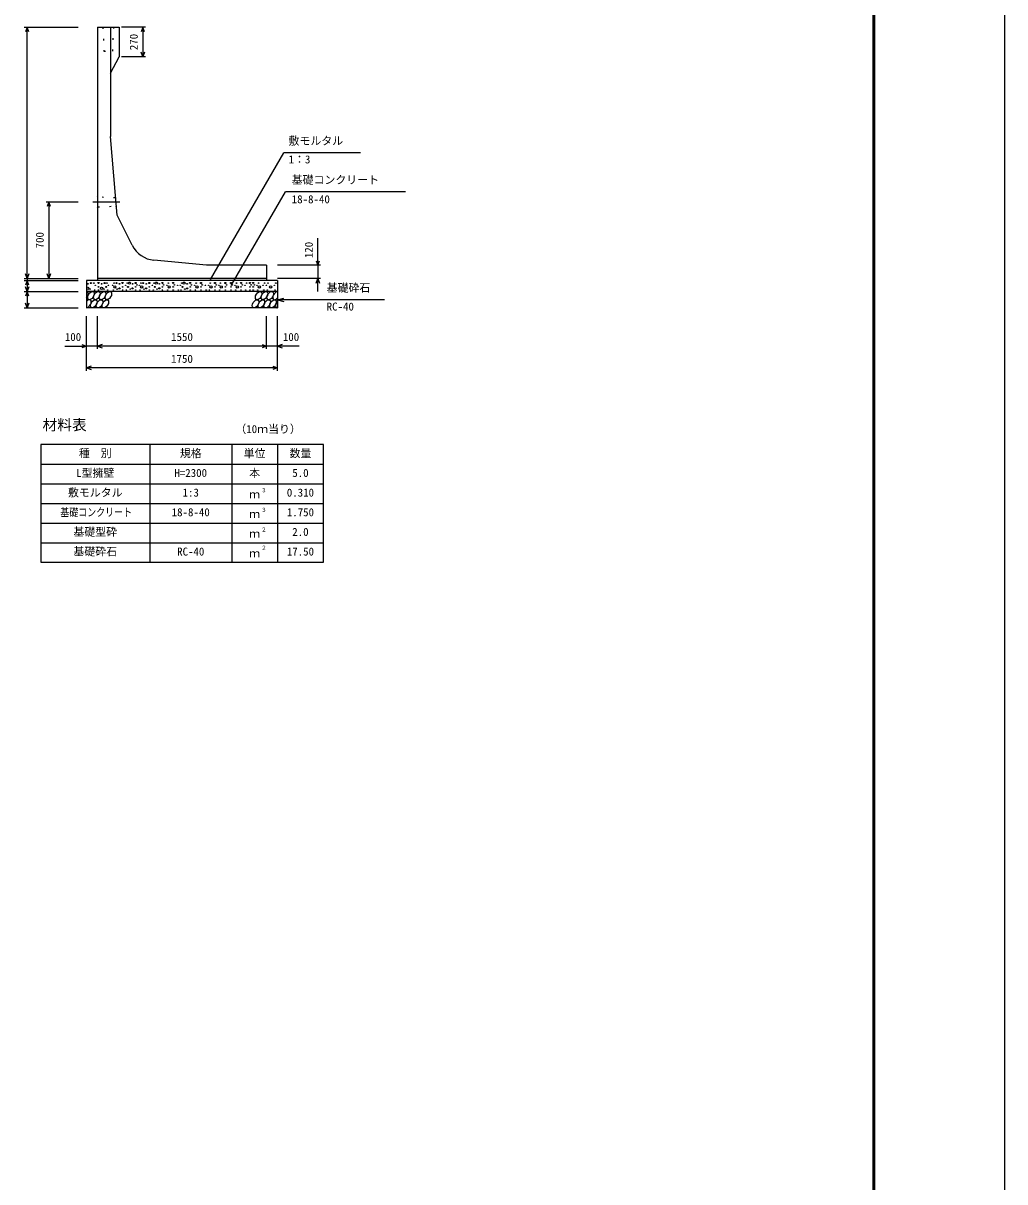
# Model space of a CAD drawing. Units: millimetres, scale not verified. Extents: x -50400 to 50400, y -17820 to 17820.
# Drawn here: x 41407 to 50400, y -9654 to 957 of the extents above; entities that cross this region are included whole.
import ezdxf
from ezdxf.enums import TextEntityAlignment as Align

# ---------------------------------------------------------------- set-up
doc = ezdxf.new("R2010")
doc.units = ezdxf.units.MM
doc.header["$LTSCALE"] = 60
doc.linetypes.add('DOTTED', pattern=[1.75, 0.25, -1.5])
doc.linetypes.add('LONG_DASHED_DOTTED', pattern=[15.25, 12, -1.5, 0.25, -1.5])
for name, color, linetype, lineweight in [('0-0_CENTER', 7, 'LONG_DASHED_DOTTED', 25), ('0-1_DIM', 7, 'Continuous', 25), ('0-2_Defpoints', 5, 'Continuous', 25), ('0-3_HATCH', 6, 'Continuous', 25), ('0-4_HYO', 3, 'Continuous', 25), ('0-5_HYO2', 4, 'Continuous', 25), ('0-6_OUTLINE', 1, 'Continuous', 25), ('0-7_OUTLINE2', 4, 'DOTTED', 25), ('0-8_TXT', 7, 'Continuous', 25), ('0-9_WAKU', 3, 'Continuous', 25)]:
    doc.layers.add(name, color=color, linetype=linetype, lineweight=lineweight)
doc.styles.add('ＭＳ ゴシック', font='')
doc.styles.get('ＭＳ ゴシック').set_extended_font_data('MS Gothic')

msp = doc.modelspace()

# ---------------------------------------------------------------- linework, layer by layer
at = {"layer": '0-0_CENTER'}
msp.add_line((42043.68, -680.94), (42293.54, -680.94), dxfattribs=at)
at = {"layer": '0-1_DIM'}
for p, q in [((41417, 919.06), (41912, 919.06)), ((41442, -1380.94), (41442, 919.06)), ((42528.41, 919.06), (42306.5, 919.06)), ((42503.41, 919.06), (42503.41, 649.06)), ((42528.41, 649.06), (42306.5, 649.06)), ((43124.15, -1392.26), (43795.42, -229.59)), ((44497.83, -229.59), (43795.42, -229.59)), ((43313.63, -1446.66), (43809.9, -587.09)), ((44909.44, -587.09), (43809.9, -587.09)), ((41617, -680.94), (41912, -680.94)), ((41642, -680.94), (41642, -1380.94)), ((44107, -1260.94), (44107, -1013.25)), ((44132, -1260.94), (43737, -1260.94)), ((44107, -1260.94), (44107, -1380.94)), ((41417, -1380.94), (41912, -1380.94)), ((41417, -1400.94), (41912, -1400.94)), ((41442, -1380.94), (41442, -1400.94)), ((41442, -1400.94), (41442, -1500.94)), ((44132, -1380.94), (43737, -1380.94)), ((44107, -1500.94), (44107, -1380.94)), ((41417, -1500.94), (41912, -1500.94)), ((41442, -1500.94), (41442, -1650.94)), ((43737, -1575.94), (43794.96, -1560.41)), ((44717.32, -1575.94), (43737, -1575.94)), ((43737, -1575.94), (43794.96, -1591.47)), ((41417, -1650.94), (41912, -1650.94)), ((41987, -2225.94), (41987, -1725.94)), ((42087, -2025.94), (42087, -1725.94)), ((43637, -2025.94), (43637, -1725.94)), ((43637, -2025.94), (43637, -1725.94)), ((43737, -2225.94), (43737, -1725.94)), ((41787.46, -2000.94), (41987, -2000.94)), ((42087, -2000.94), (41987, -2000.94)), ((43637, -2000.94), (42087, -2000.94)), ((43737, -2000.94), (43637, -2000.94)), ((43936.54, -2000.94), (43737, -2000.94)), ((43737, -2200.94), (41987, -2200.94))]:
    msp.add_line(p, q, dxfattribs=at)
for points in [[(41457.39, 876.78), (41442, 919.06), (41426.61, 876.78)], [(42518.8, 876.78), (42503.41, 919.06), (42488.02, 876.78)], [(42518.8, 691.35), (42503.41, 649.06), (42488.02, 691.35)], [(41657.39, -723.22), (41642, -680.94), (41626.61, -723.22)], [(44091.61, -1218.65), (44107, -1260.94), (44122.39, -1218.65)], [(41457.39, -1338.65), (41442, -1380.94), (41426.61, -1338.65)], [(41657.39, -1338.65), (41642, -1380.94), (41626.61, -1338.65)], [(41457.39, -1443.22), (41442, -1400.94), (41426.61, -1443.22)], [(41457.39, -1458.65), (41442, -1500.94), (41426.61, -1458.65)], [(44091.61, -1423.22), (44107, -1380.94), (44122.39, -1423.22)], [(41457.39, -1543.22), (41442, -1500.94), (41426.61, -1543.22)], [(41457.39, -1608.65), (41442, -1650.94), (41426.61, -1608.65)], [(41944.71, -1985.55), (41987, -2000.94), (41944.71, -2016.33)], [(42129.29, -1985.55), (42087, -2000.94), (42129.29, -2016.33)], [(43594.71, -1985.55), (43637, -2000.94), (43594.71, -2016.33)], [(43779.29, -1985.55), (43737, -2000.94), (43779.29, -2016.33)], [(42029.29, -2185.55), (41987, -2200.94), (42029.29, -2216.33)], [(43694.71, -2185.55), (43737, -2200.94), (43694.71, -2216.33)]]:
    msp.add_lwpolyline(points, dxfattribs=at)
at = {"layer": '0-2_Defpoints'}
msp.add_lwpolyline([(0, -17820), (50400, -17820), (50400, 17820), (0, 17820)], close=True, dxfattribs=at)
at = {"layer": '0-3_HATCH'}
for centre, radius in [((41998.9, -1471.91), 10), ((41998.9, -1430.76), 2.5), ((42019.93, -1478.91), 2.5), ((42026.94, -1423.76), 5), ((42054.07, -1423.76), 2.5), ((42061.08, -1486.79), 2.5), ((42068.09, -1444.77), 2.5), ((42096.97, -1422.89), 5), ((42096.97, -1458.78), 2.5), ((42096.97, -1486.79), 2.5), ((42125.01, -1471.91), 10), ((42125.01, -1430.76), 2.5), ((42146.03, -1478.91), 2.5), ((42153.04, -1423.76), 5), ((42167.06, -1458.78), 5), ((42174.07, -1423.76), 2.5), ((42181.08, -1486.79), 2.5), ((42188.09, -1444.77), 2.5), ((42225.91, -1444.77), 2.5), ((42232.92, -1486.79), 2.5), ((42246.94, -1458.78), 10), ((42239.93, -1423.76), 2.5), ((42260.96, -1423.76), 5), ((42267.97, -1478.91), 2.5), ((42288.99, -1471.91), 5), ((42288.99, -1430.76), 2.5), ((42317.03, -1422.89), 5), ((42317.03, -1458.78), 2.5), ((42317.03, -1486.79), 2.5), ((42345.91, -1444.77), 2.5), ((42352.92, -1486.79), 2.5), ((42359.93, -1423.76), 2.5), ((42366.94, -1458.78), 5), ((42380.96, -1423.76), 10), ((42387.97, -1478.91), 2.5), ((42408.99, -1471.91), 5), ((42408.99, -1430.76), 2.5), ((42437.03, -1422.89), 5), ((42437.03, -1458.78), 2.5), ((42437.03, -1486.79), 2.5), ((42448.37, -1440.45), 2.5), ((42471.13, -1444.77), 2.5), ((42478.14, -1486.79), 2.5), ((42492.16, -1458.78), 10), ((42485.15, -1423.76), 2.5), ((42506.18, -1423.76), 5), ((42513.19, -1478.91), 2.5), ((42534.22, -1471.91), 5), ((42534.22, -1430.76), 2.5), ((42562.26, -1422.89), 5), ((42562.26, -1458.78), 2.5), ((42562.26, -1486.79), 2.5), ((42591.13, -1444.77), 2.5), ((42598.14, -1486.79), 2.5), ((42605.15, -1423.76), 2.5), ((42612.16, -1458.78), 5), ((42626.18, -1423.76), 10), ((42633.19, -1478.91), 2.5), ((42654.22, -1471.91), 5), ((42654.22, -1430.76), 2.5), ((42682.26, -1422.89), 5), ((42682.26, -1458.78), 2.5), ((42682.26, -1486.79), 2.5), ((42693.6, -1440.45), 2.5), ((42723.06, -1444.77), 2.5), ((42730.07, -1486.79), 2.5), ((42744.09, -1458.78), 10), ((42737.08, -1423.76), 2.5), ((42780.7, -1422.89), 5), ((42780.7, -1458.78), 2.5), ((42780.7, -1486.79), 2.5), ((42792.04, -1440.45), 2.5), ((42821.5, -1444.77), 2.5), ((42828.51, -1486.79), 2.5), ((42845.83, -1444.77), 2.5), ((42852.84, -1486.79), 2.5), ((42859.85, -1423.76), 2.5), ((42866.86, -1458.78), 5), ((42880.88, -1423.76), 10), ((42887.89, -1478.91), 2.5), ((42908.91, -1471.91), 5), ((42908.91, -1430.76), 2.5), ((42936.95, -1422.89), 5), ((42936.95, -1458.78), 2.5), ((42936.95, -1486.79), 2.5), ((42948.29, -1440.45), 2.5), ((42977.75, -1444.77), 2.5), ((42984.76, -1486.79), 2.5), ((42998.78, -1458.78), 10), ((42991.77, -1423.76), 2.5), ((43035.39, -1422.89), 5), ((43035.39, -1458.78), 2.5), ((43035.39, -1486.79), 2.5), ((43046.73, -1440.45), 2.5), ((43076.19, -1444.77), 2.5), ((43083.2, -1486.79), 2.5), ((43106.18, -1444.77), 2.5), ((43113.19, -1486.79), 2.5), ((43127.21, -1458.78), 10), ((43120.2, -1423.76), 2.5), ((43163.82, -1422.89), 5), ((43163.82, -1458.78), 2.5), ((43163.82, -1486.79), 2.5), ((43175.16, -1440.45), 2.5), ((43200.1, -1444.77), 2.5), ((43207.11, -1486.79), 2.5), ((43221.13, -1458.78), 10), ((43214.12, -1423.76), 2.5), ((43258.92, -1422.89), 5), ((43258.92, -1458.78), 2.5), ((43258.92, -1486.79), 2.5), ((43270.26, -1440.45), 2.5), ((43310.8, -1422.89), 5), ((43310.8, -1458.78), 2.5), ((43310.8, -1486.79), 2.5), ((43322.14, -1440.45), 2.5), ((43347.08, -1444.77), 2.5), ((43354.09, -1486.79), 2.5), ((43368.11, -1458.78), 10), ((43361.1, -1423.76), 2.5), ((43402.78, -1422.89), 5), ((43402.78, -1458.78), 2.5), ((43402.78, -1486.79), 2.5), ((43414.12, -1440.45), 2.5), ((43439.07, -1444.77), 2.5), ((43446.08, -1486.79), 2.5), ((43453.09, -1423.76), 2.5), ((43483.84, -1422.89), 5), ((43483.84, -1458.78), 2.5), ((43483.84, -1486.79), 2.5), ((43495.18, -1440.45), 2.5), ((43513.54, -1422.89), 5), ((43513.54, -1458.78), 2.5), ((43513.54, -1486.79), 2.5), ((43524.88, -1440.45), 2.5), ((43549.2, -1444.77), 2.5), ((43556.21, -1486.79), 2.5), ((43570.23, -1458.78), 10), ((43563.22, -1423.76), 2.5), ((43604.47, -1444.77), 2.5), ((43611.48, -1486.79), 2.5), ((43618.49, -1423.76), 2.5), ((43635.35, -1444.77), 2.5), ((43642.36, -1486.79), 2.5), ((43649.37, -1423.76), 2.5), ((43673.25, -1458.78), 10), ((43707.49, -1444.77), 2.5), ((43714.5, -1486.79), 2.5), ((43721.51, -1423.76), 2.5)]:
    msp.add_circle(centre, radius, dxfattribs=at)
for centre, start_param, end_param in [((41974.64, -1538.46), 4.385593, 6.67454438), ((41999.96, -1613.45), 3.51114638, 7.548991), ((43723.14, -1538.46), 0.33577149, 4.44118059), ((43748.46, -1613.45), 1.2110787, 3.56587337)]:
    msp.add_ellipse(centre, major_axis=(21.81, 35.31), ratio=0.5792, start_param=start_param, end_param=end_param, dxfattribs=at)
for centre in [(42027.84, -1538.46), (42053.16, -1613.45), (42081.05, -1538.46), (42106.37, -1613.45), (42134.26, -1538.46), (42159.58, -1613.45), (42187.47, -1538.46), (43535.63, -1613.45), (43563.51, -1538.46), (43588.84, -1613.45), (43616.72, -1538.46), (43642.04, -1613.45), (43669.93, -1538.46), (43695.25, -1613.45)]:
    msp.add_ellipse(centre, major_axis=(21.81, 35.31), ratio=0.5792, dxfattribs=at)
at = {"layer": '0-4_HYO'}
for p, q in [((42567, -2900.94), (42567, -3980.94)), ((43317, -2900.94), (43317, -3980.94)), ((43737, -2900.94), (43737, -3980.94)), ((41567, -3080.94), (44157, -3080.94))]:
    msp.add_line(p, q, dxfattribs=at)
msp.add_lwpolyline([(41567, -3980.94), (44157, -3980.94), (44157, -2900.94), (41567, -2900.94)], close=True, dxfattribs=at)
at = {"layer": '0-5_HYO2'}
for p, q in [((41567, -3260.94), (44157, -3260.94)), ((41567, -3440.94), (44157, -3440.94)), ((41567, -3620.94), (44157, -3620.94)), ((41567, -3800.94), (44157, -3800.94))]:
    msp.add_line(p, q, dxfattribs=at)
at = {"layer": '0-6_OUTLINE'}
for p, q in [((42087, 919.06), (42087, -1400.94)), ((42087, 919.06), (42287, 919.06)), ((42207, 919.06), (42207, -80.94)), ((42287, 919.06), (42287, 649.06)), ((42207, 499.06), (42287, 649.06)), ((42267, -800.94), (42207, -80.94)), ((42405.14, -1077.23), (42267, -800.94)), ((43087, -1260.94), (42604.67, -1214.26)), ((43637, -1260.94), (43087, -1260.94)), ((43637, -1260.94), (43637, -1400.94)), ((43737, -1400.94), (41987, -1400.94)), ((41987, -1400.94), (41987, -1650.94)), ((43637, -1380.94), (42087, -1380.94)), ((43737, -1400.94), (43737, -1650.94)), ((43737, -1500.94), (41987, -1500.94)), ((43737, -1650.94), (41987, -1650.94))]:
    msp.add_line(p, q, dxfattribs=at)
msp.add_arc((42628.75, -965.42), 250, 206.56505, 264.47246, dxfattribs=at)
at = {"layer": '0-7_OUTLINE2'}
for p, q in [((42137, 919.06), (42147, 699.06)), ((42092, -636.16), (42087.22, -630.94)), ((42248.84, -643.21), (42092, -636.16)), ((42087.22, -730.93), (42092, -725.72)), ((42092, -725.72), (42255.13, -718.66)), ((42253.46, -638.41), (42248.84, -643.21)), ((42260.34, -723.43), (42255.13, -718.66))]:
    msp.add_line(p, q, dxfattribs=at)
msp.add_lwpolyline([(42147, 699.06), (42227, 699.06), (42237, 919.06)], dxfattribs=at)
at = {"layer": '0-9_WAKU', "lineweight": 50}
msp.add_lwpolyline([(1200, -16620), (49200, -16620), (49200, 16620), (1200, 16620)], close=True, dxfattribs=at)

# ---------------------------------------------------------------- texts
at = {"layer": '0-1_DIM', "style": 'ＭＳ ゴシック'}
for s, p in [('270', (42478.41, 709.06)), ('700', (41617, -1105.94)), ('120', (44082, -1195.3))]:
    msp.add_text(s, height=73.31, rotation=90, dxfattribs=at).set_placement(p, align=Align.BOTTOM_LEFT)
for s, p in [('敷モルタル', (43838.27, -179.59)), ('1：3', (43838.27, -349.7)), ('基礎コンクリート', (43867.15, -537.09)), ('18-8-40', (43867.15, -714.72)), ('基礎砕石', (44187.25, -1525.94)), ('RC-40', (44187.25, -1697.32)), ('100', (41788.36, -1975.94)), ('1550', (42762, -1975.94)), ('100', (43785.64, -1975.94)), ('1750', (42762, -2175.94))]:
    msp.add_text(s, height=73.31, dxfattribs=at).set_placement(p, align=Align.BOTTOM_LEFT)
at = {"layer": '0-8_TXT', "style": 'ＭＳ ゴシック'}
for s, height, p in [('材料表', 98.97, (41583.67, -2800.94)), ('（10ｍ当り）', 73.31, (43350.33, -2819.27)), ('種\u3000別', 73.31, (41917, -3040.94)), ('規格', 73.31, (42842, -3040.94)), ('単位', 73.31, (43427, -3040.94)), ('数量', 73.31, (43847, -3040.94)), ('L型擁壁', 73.31, (41892, -3220.94)), ('H=2300', 73.31, (42792, -3220.94)), ('本', 73.31, (43477, -3220.94)), ('5.0', 73.31, (43872, -3220.94)), ('敷モルタル', 73.31, (41817, -3400.94)), ('1:3', 73.31, (42867, -3400.94)), ('ｍ', 73.31, (43477, -3417.61)), ('３', 36.66, (43586.24, -3350.32)), ('0.310', 73.31, (43822, -3400.94)), ('18-8-40', 73.31, (42767, -3580.94)), ('３', 36.66, (43586.24, -3530.32)), ('1.750', 73.31, (43822, -3580.94)), ('ｍ', 73.31, (43477, -3597.61)), ('基礎型砕', 73.31, (41867, -3760.94)), ('ｍ', 73.31, (43477, -3777.61)), ('２', 36.66, (43586.24, -3710.32)), ('2.0', 73.31, (43872, -3760.94)), ('基礎砕石', 73.31, (41867, -3940.94)), ('RC-40', 73.31, (42817, -3940.94)), ('ｍ', 73.31, (43477, -3957.61)), ('２', 36.66, (43586.24, -3876.99)), ('17.50', 73.31, (43822, -3940.94))]:
    msp.add_text(s, height=height, dxfattribs=at).set_placement(p, align=Align.BOTTOM_LEFT)
at = {"layer": '0-8_TXT', "style": 'ＭＳ ゴシック', "width": 0.8}
msp.add_text('基礎コンクリート', height=73.31, dxfattribs=at).set_placement((41747, -3580.94), align=Align.BOTTOM_LEFT)

doc.saveas('drawing.dxf')
